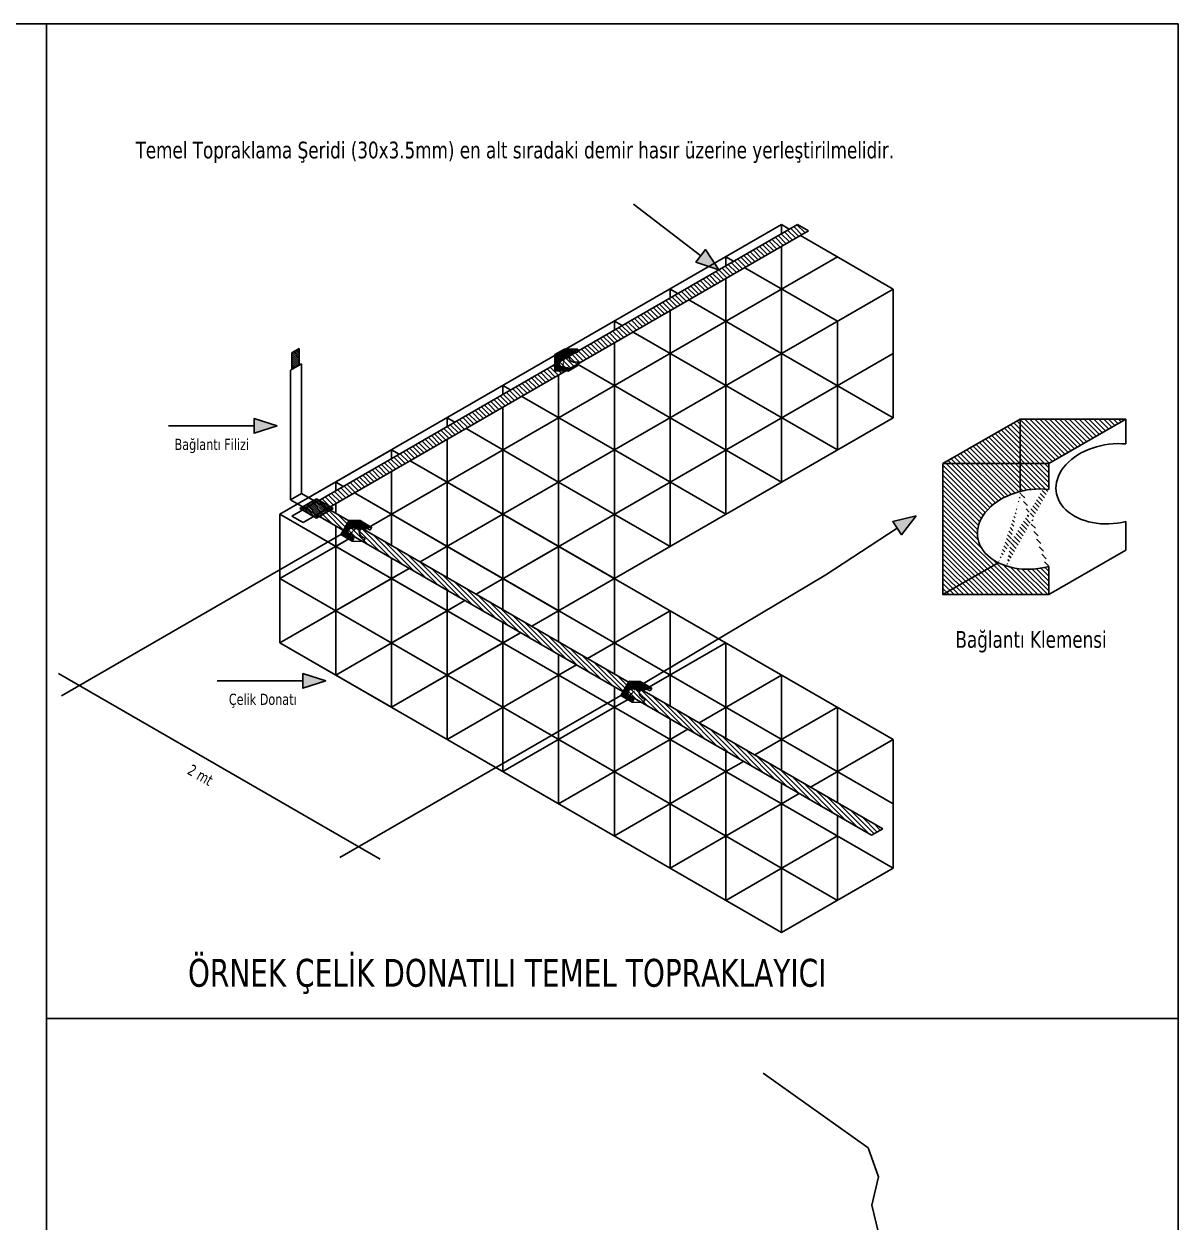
# Model space of a CAD drawing. Header units: millimetres. Extents: x -1928 to 11205, y 969 to 2843.
# Drawn here: x -1526.8 to -1105, y 2084.5 to 2522.5 of the extents above; entities that cross this region are included whole.
import ezdxf

# ---------------------------------------------------------------- set-up
doc = ezdxf.new("R2010")
doc.units = ezdxf.units.MM
doc.linetypes.add('SOLID_LINE', pattern=[0])
for name, color, linetype in [('AYD', 10, 'Continuous'), ('CEVRE', 9, 'Continuous'), ('MIMARI', 2, 'SOLID_LINE'), ('OYAZI', 3, 'Continuous'), ('YAZI', 7, 'Continuous')]:
    doc.layers.add(name, color=color, linetype=linetype)
doc.styles.add('ROMANS', font='tahoma.ttf')
pattern_1 = [(135, (496.1774, 19121.77047), (-0.360125004, -0.360125004), [])]
pattern_2 = [(135, (496.1774, 19121.7705), (-0.90031251, -0.90031251), [])]

# ---------------------------------------------------------------- blocks, each defined once
blk = doc.blocks.new('OK1')
at = {"layer": 'AYD', "color": 4}
blk.add_line((0.1638, 0), (0.7734, 0), dxfattribs=at)
at = {"layer": 'AYD', "color": 1}
blk.add_lwpolyline([(0, 0), (0.1638, -0.0568), (0.1638, 0.0568)], close=True, dxfattribs=at)
blk.add_solid([(0, 0), (0.1638, -0.0568), (0.1638, 0.0568)], dxfattribs=at)

msp = doc.modelspace()

# ---------------------------------------------------------------- hatches: boundary and pattern name
at = {"layer": 'AYD', "linetype": 'Continuous'}
h = msp.add_hatch(dxfattribs=at)
h.set_pattern_fill('ANSI31', color=256, scale=10.185873, angle=90, style=0)
h.set_pattern_definition(pattern_2)
h.paths.add_polyline_path([(-1418.89, 2348.32), (-1414.82, 2345.97), (-1240.1, 2446.84), (-1244.18, 2449.19)])
h = msp.add_hatch(dxfattribs=at)
h.set_pattern_fill('ANSI31', color=256, scale=4.074349, angle=90, style=0)
h.set_pattern_definition(pattern_1)
h.paths.add_polyline_path([(-1426.21, 2403.89), (-1428.93, 2402.32), (-1428.93, 2396.17), (-1426.21, 2397.74)])
h = msp.add_hatch(dxfattribs=at)
h.set_pattern_fill('ANSI31', color=256, scale=1.273234, angle=202.8469, style=0)
h.set_pattern_definition([(134.743964, (-1118.65682, 4496.59204), (-0.113040838, -0.112035042), [])])
h.paths.add_polyline_path([(-1329.25, 2403.63), (-1329.26, 2401.6), (-1327.93, 2401.59), (-1324.41, 2403.61)])
h.paths.add_polyline_path([(-1329.26, 2401.6), (-1329.25, 2403.63), (-1332.77, 2401.61)])
edge = h.paths.add_edge_path()
edge.add_line((-1332.77, 2401.61), (-1332.8, 2395.63))
edge.add_line((-1332.8, 2395.63), (-1330.27, 2397.07))
edge.add_ellipse((-1328.63, 2398.6), major_axis=(2.58, 0.37), ratio=0.696719, start_angle=98.4414, end_angle=224.8552, ccw=False)
edge.add_line((-1329.26, 2400.32), (-1329.26, 2401.6))
edge.add_line((-1329.26, 2401.6), (-1332.77, 2401.61))
edge = h.paths.add_edge_path()
edge.add_line((-1327.96, 2395.6), (-1327.95, 2396.89))
edge.add_ellipse((-1328.63, 2398.6), major_axis=(2.58, 0.37), ratio=0.696719, start_angle=224.8552, end_angle=279.3285, ccw=False)
edge.add_line((-1330.27, 2397.07), (-1332.8, 2395.63))
edge.add_line((-1332.8, 2395.63), (-1327.96, 2395.6))
edge = h.paths.add_edge_path()
edge.add_ellipse((-1328.63, 2398.6), major_axis=(2.58, 0.37), ratio=0.696719, start_angle=68.8335, end_angle=98.4414, ccw=False)
edge.add_line((-1327.94, 2400.41), (-1327.93, 2401.59))
edge.add_line((-1327.93, 2401.59), (-1329.26, 2401.6))
edge.add_line((-1329.26, 2401.6), (-1329.26, 2400.32))
h = msp.add_hatch(dxfattribs=at)
h.set_pattern_fill('ANSI31', color=256, scale=10.185873, angle=90, style=0)
h.set_pattern_definition([(135, (447.0953, 19129.0929), (-0.90031251, -0.90031251), [])])
h.paths.add_polyline_path([(-1162.79, 2378.02), (-1162.79, 2361.77), (-1152.21, 2361.77), (-1124.07, 2378.02)])
h.paths.add_polyline_path([(-1162.79, 2361.77), (-1162.79, 2378.02), (-1190.94, 2361.77)])
edge = h.paths.add_edge_path(flags=17)
edge.add_line((-1190.94, 2361.77), (-1190.94, 2313.88))
edge.add_line((-1190.94, 2313.88), (-1170.75, 2325.53))
edge.add_ellipse((-1157.66, 2337.83), major_axis=(20.6, 3.07), ratio=0.696719, start_angle=98.4414, end_angle=224.8552, ccw=False)
edge.add_line((-1162.79, 2351.57), (-1162.79, 2361.77))
edge.add_line((-1162.79, 2361.77), (-1190.94, 2361.77))
edge = h.paths.add_edge_path()
edge.add_line((-1152.21, 2361.77), (-1190.94, 2361.77))
edge.add_line((-1190.94, 2361.77), (-1190.94, 2313.88))
edge.add_line((-1190.94, 2313.88), (-1170.75, 2325.53))
edge.add_ellipse((-1157.66, 2337.83), major_axis=(20.6, 3.07), ratio=0.696719, start_angle=68.8335, end_angle=224.8552, ccw=False)
edge.add_line((-1152.21, 2352.32), (-1152.21, 2361.77))
edge = h.paths.add_edge_path()
edge.add_ellipse((-1157.66, 2337.83), major_axis=(20.6, 3.07), ratio=0.696719, start_angle=98.4414, end_angle=279.3285, ccw=False)
edge.add_line((-1162.79, 2351.57), (-1162.79, 2361.77))
edge.add_line((-1162.79, 2361.77), (-1190.94, 2361.77))
edge.add_line((-1190.94, 2361.77), (-1190.94, 2313.88))
edge.add_line((-1190.94, 2313.88), (-1152.21, 2313.88))
edge.add_line((-1152.21, 2313.88), (-1152.21, 2324.16))
h = msp.add_hatch(dxfattribs=at)
h.set_pattern_fill('ANSI31', color=256, scale=4.074349, angle=90, style=0)
h.set_pattern_definition(pattern_1)
h.paths.add_polyline_path([(-1420.93, 2342.44), (-1419.91, 2343.03), (-1423.98, 2345.38), (-1425, 2344.79)])
h.paths.add_polyline_path([(-1425, 2345.97), (-1426.02, 2345.38), (-1425, 2344.79), (-1423.98, 2345.38)])
h.paths.add_polyline_path([(-1425, 2345.97), (-1423.98, 2345.38), (-1419.91, 2347.73), (-1420.93, 2348.32)])
h.paths.add_polyline_path([(-1418.89, 2348.32), (-1419.91, 2348.91), (-1420.93, 2348.32), (-1419.91, 2347.73)])
h.paths.add_polyline_path([(-1418.89, 2348.32), (-1419.91, 2347.73), (-1415.84, 2345.38), (-1414.82, 2345.97)])
h.paths.add_polyline_path([(-1419.91, 2347.73), (-1423.98, 2345.38), (-1419.91, 2343.03), (-1415.84, 2345.38)])
h.paths.add_polyline_path([(-1414.82, 2344.79), (-1415.84, 2345.38), (-1419.91, 2343.03), (-1418.89, 2342.44)])
h.paths.add_polyline_path([(-1414.82, 2344.79), (-1413.8, 2345.38), (-1414.82, 2345.97), (-1415.84, 2345.38)])
h.paths.add_polyline_path([(-1419.91, 2343.03), (-1420.93, 2342.44), (-1419.91, 2341.85), (-1418.89, 2342.44)])
h = msp.add_hatch(dxfattribs=at)
h.set_pattern_fill('ANSI31', color=256, scale=10.185873, angle=90, style=0)
h.set_pattern_definition(pattern_2)
h.paths.add_polyline_path([(-1414.82, 2344.79), (-1418.89, 2342.44), (-1217.07, 2225.92), (-1212.99, 2228.27)])
h = msp.add_hatch(dxfattribs=at)
h.set_pattern_fill('ANSI31', color=256, scale=1.273234, angle=59.0541, style=0)
h.set_pattern_definition([(104.054098, (-154.59963, 4033.28585), (-0.154390285, -0.038648694), [])])
h.paths.add_polyline_path([(-1403.93, 2340.94), (-1404.97, 2339.2), (-1403.84, 2338.52), (-1399.77, 2338.45)])
h.paths.add_polyline_path([(-1404.97, 2339.2), (-1403.93, 2340.94), (-1407.99, 2341.01)])
edge = h.paths.add_edge_path()
edge.add_line((-1407.99, 2341.01), (-1411.07, 2335.87))
edge.add_line((-1411.07, 2335.87), (-1408.15, 2335.83))
edge.add_ellipse((-1405.96, 2336.3), major_axis=(2.41, -1), ratio=0.696719, start_angle=98.4414, end_angle=224.8552, ccw=False)
edge.add_line((-1405.63, 2338.11), (-1404.97, 2339.2))
edge.add_line((-1404.97, 2339.2), (-1407.99, 2341.01))
edge = h.paths.add_edge_path()
edge.add_line((-1406.91, 2333.38), (-1406.25, 2334.49))
edge.add_ellipse((-1405.96, 2336.3), major_axis=(2.41, -1), ratio=0.696719, start_angle=224.8552, end_angle=279.3285, ccw=False)
edge.add_line((-1408.15, 2335.83), (-1411.07, 2335.87))
edge.add_line((-1411.07, 2335.87), (-1406.91, 2333.38))
edge = h.paths.add_edge_path()
edge.add_ellipse((-1405.96, 2336.3), major_axis=(2.41, -1), ratio=0.696719, start_angle=68.8335, end_angle=98.4414, ccw=False)
edge.add_line((-1404.44, 2337.51), (-1403.84, 2338.52))
edge.add_line((-1403.84, 2338.52), (-1404.97, 2339.2))
edge.add_line((-1404.97, 2339.2), (-1405.63, 2338.11))
h = msp.add_hatch(dxfattribs=at)
h.set_pattern_fill('ANSI31', color=256, scale=1.273234, angle=59.0541, style=0)
h.set_pattern_definition([(104.054098, (-52.25071, 3974.46953), (-0.154390285, -0.038648694), [])])
h.paths.add_polyline_path([(-1301.58, 2282.12), (-1302.62, 2280.38), (-1301.49, 2279.7), (-1297.42, 2279.63)])
h.paths.add_polyline_path([(-1302.62, 2280.38), (-1301.58, 2282.12), (-1305.64, 2282.19)])
edge = h.paths.add_edge_path()
edge.add_line((-1305.64, 2282.19), (-1308.72, 2277.06))
edge.add_line((-1308.72, 2277.06), (-1305.8, 2277.01))
edge.add_ellipse((-1303.61, 2277.49), major_axis=(2.41, -1), ratio=0.696719, start_angle=98.4414, end_angle=224.8552, ccw=False)
edge.add_line((-1303.28, 2279.29), (-1302.62, 2280.38))
edge.add_line((-1302.62, 2280.38), (-1305.64, 2282.19))
edge = h.paths.add_edge_path()
edge.add_line((-1304.56, 2274.57), (-1303.9, 2275.67))
edge.add_ellipse((-1303.61, 2277.49), major_axis=(2.41, -1), ratio=0.696719, start_angle=224.8552, end_angle=279.3285, ccw=False)
edge.add_line((-1305.8, 2277.01), (-1308.72, 2277.06))
edge.add_line((-1308.72, 2277.06), (-1304.56, 2274.57))
edge = h.paths.add_edge_path()
edge.add_ellipse((-1303.61, 2277.49), major_axis=(2.41, -1), ratio=0.696719, start_angle=68.8335, end_angle=98.4414, ccw=False)
edge.add_line((-1302.09, 2278.69), (-1301.49, 2279.7))
edge.add_line((-1301.49, 2279.7), (-1302.62, 2280.38))
edge.add_line((-1302.62, 2280.38), (-1303.28, 2279.29))

# ---------------------------------------------------------------- linework, layer by layer
for p, q in [((-1249.93, 2449.12), (-1433.28, 2343.26)), ((-1244.18, 2449.19), (-1428.89, 2342.54)), ((-1249.93, 2449.12), (-1249.93, 2445.87)), ((-1247.12, 2447.49), (-1249.93, 2449.12)), ((-1240.1, 2446.84), (-1244.18, 2449.19)), ((-1240.1, 2446.84), (-1424.82, 2340.19)), ((-1209.19, 2425.59), (-1243.04, 2445.14)), ((-1249.93, 2441.16), (-1249.93, 2402.07)), ((-1229.56, 2437.35), (-1402.35, 2337.59)), ((-1270.3, 2437.35), (-1270.3, 2434.11)), ((-1267.49, 2435.73), (-1270.3, 2437.35)), ((-1229.56, 2413.83), (-1263.42, 2433.38)), ((-1270.3, 2429.4), (-1270.3, 2390.31)), ((-1209.19, 2425.59), (-1381.98, 2325.83)), ((-1290.68, 2425.59), (-1290.68, 2422.34)), ((-1287.86, 2423.97), (-1290.68, 2425.59)), ((-1209.19, 2425.59), (-1209.19, 2378.55)), ((-1290.68, 2417.64), (-1290.68, 2378.55)), ((-1249.93, 2402.07), (-1283.79, 2421.62)), ((-1311.05, 2413.83), (-1311.05, 2410.58)), ((-1308.23, 2412.21), (-1311.05, 2413.83)), ((-1229.56, 2413.83), (-1229.56, 2366.78)), ((-1270.3, 2390.31), (-1304.16, 2409.85)), ((-1311.05, 2405.88), (-1311.05, 2366.78)), ((-1426.21, 2403.89), (-1428.93, 2402.32)), ((-1428.93, 2396.17), (-1428.93, 2402.32)), ((-1426.21, 2397.74), (-1426.21, 2403.89)), ((-1209.19, 2402.07), (-1361.61, 2314.07)), ((-1332.77, 2401.61), (-1329.25, 2403.63)), ((-1331.42, 2402.07), (-1331.42, 2398.82)), ((-1328.61, 2400.45), (-1331.42, 2402.07)), ((-1329.25, 2403.63), (-1329.26, 2400.32)), ((-1329.25, 2403.63), (-1324.41, 2403.61)), ((-1327.93, 2401.59), (-1324.41, 2403.61)), ((-1324.41, 2403.61), (-1324.41, 2402.47)), ((-1249.93, 2402.07), (-1249.93, 2355.02)), ((-1209.19, 2378.55), (-1249.93, 2402.07)), ((-1429.42, 2395.89), (-1425.35, 2398.24)), ((-1429.42, 2395.89), (-1429.42, 2348.52)), ((-1425.35, 2398.24), (-1425.35, 2350.87)), ((-1332.8, 2395.63), (-1330.27, 2397.07)), ((-1327.96, 2395.6), (-1324.43, 2397.62)), ((-1290.68, 2378.55), (-1324.53, 2398.09)), ((-1324.43, 2398.93), (-1324.43, 2397.62)), ((-1331.42, 2394.12), (-1331.42, 2355.02)), ((-1351.79, 2390.31), (-1351.79, 2387.06)), ((-1348.98, 2388.68), (-1351.79, 2390.31)), ((-1270.3, 2390.31), (-1270.3, 2343.26)), ((-1229.56, 2366.78), (-1270.3, 2390.31)), ((-1311.05, 2366.78), (-1344.9, 2386.33)), ((-1372.16, 2378.55), (-1372.16, 2375.3)), ((-1369.35, 2376.92), (-1372.16, 2378.55)), ((-1351.79, 2382.35), (-1351.79, 2343.26)), ((-1209.19, 2378.55), (-1341.24, 2302.31)), ((-1290.68, 2378.55), (-1290.68, 2331.5)), ((-1249.93, 2355.02), (-1290.68, 2378.55)), ((-1331.42, 2355.02), (-1365.27, 2374.57)), ((-1190.94, 2361.77), (-1162.79, 2378.02)), ((-1162.79, 2378.02), (-1124.07, 2378.02)), ((-1162.79, 2378.02), (-1162.79, 2351.57)), ((-1152.21, 2361.77), (-1124.07, 2378.02)), ((-1124.07, 2378.02), (-1124.07, 2368.95)), ((-1372.16, 2370.59), (-1372.16, 2331.5)), ((-1433.28, 2343.26), (-1392.53, 2366.78)), ((-1392.53, 2366.78), (-1392.53, 2363.54)), ((-1392.53, 2366.78), (-1389.72, 2365.16)), ((-1392.53, 2366.78), (-1392.53, 2363.54)), ((-1389.72, 2365.16), (-1392.53, 2366.78)), ((-1311.05, 2366.78), (-1311.05, 2319.74)), ((-1270.3, 2343.26), (-1311.05, 2366.78)), ((-1351.79, 2343.26), (-1385.65, 2362.81)), ((-1385.65, 2362.81), (-1209.19, 2260.93)), ((-1392.53, 2358.83), (-1392.53, 2331.93)), ((-1392.53, 2358.83), (-1392.53, 2331.93)), ((-1412.91, 2355.02), (-1412.91, 2351.77)), ((-1412.91, 2355.02), (-1410.09, 2353.4)), ((-1410.09, 2353.4), (-1412.91, 2355.02)), ((-1402.35, 2337.59), (-1372.16, 2355.02)), ((-1372.16, 2355.02), (-1372.16, 2320.16)), ((-1331.42, 2355.02), (-1331.42, 2307.98)), ((-1290.68, 2331.5), (-1331.42, 2355.02)), ((-1425.35, 2350.87), (-1429.42, 2348.52)), ((-1429.42, 2348.52), (-1217.07, 2225.92)), ((-1419.91, 2348.91), (-1426.02, 2345.38)), ((-1425.35, 2350.87), (-1212.99, 2228.27)), ((-1419.91, 2348.91), (-1413.8, 2345.38)), ((-1372.16, 2331.5), (-1406.02, 2351.05)), ((-1406.02, 2351.05), (-1209.19, 2237.41)), ((-1433.28, 2343.26), (-1433.28, 2296.21)), ((-1392.53, 2319.74), (-1433.28, 2343.26)), ((-1433.28, 2343.26), (-1209.19, 2213.88)), ((-1433.28, 2343.26), (-1433.28, 2296.21)), ((-1426.02, 2345.38), (-1419.91, 2341.85)), ((-1413.8, 2345.38), (-1419.91, 2341.85)), ((-1412.91, 2347.07), (-1412.91, 2343.69)), ((-1381.98, 2325.83), (-1351.79, 2343.26)), ((-1351.79, 2343.26), (-1351.79, 2308.4)), ((-1311.05, 2319.74), (-1351.79, 2343.26)), ((-1351.79, 2343.26), (-1351.79, 2308.4)), ((-1428.89, 2342.54), (-1424.82, 2340.19)), ((-1412.91, 2338.98), (-1412.91, 2307.98)), ((-1407.99, 2341.01), (-1403.93, 2340.94)), ((-1403.93, 2340.94), (-1405.63, 2338.11)), ((-1403.93, 2340.94), (-1399.77, 2338.45)), ((-1124.07, 2340.59), (-1124.07, 2330.13)), ((-1411.07, 2335.87), (-1513.18, 2276.92)), ((-1406.43, 2335.24), (-1433.28, 2319.74)), ((-1412.91, 2331.5), (-1406.43, 2335.24)), ((-1411.07, 2335.87), (-1408.15, 2335.83)), ((-1403.84, 2338.52), (-1399.77, 2338.45)), ((-1402.18, 2334.44), (-1402.85, 2333.32)), ((-1399.77, 2338.45), (-1400.36, 2337.48)), ((-1412.91, 2331.5), (-1412.91, 2284.45)), ((-1412.91, 2331.5), (-1412.91, 2284.45)), ((-1406.91, 2333.38), (-1402.85, 2333.32)), ((-1372.16, 2331.5), (-1372.16, 2320.16)), ((-1331.42, 2307.98), (-1372.16, 2331.5)), ((-1361.61, 2314.07), (-1331.42, 2331.5)), ((-1331.42, 2331.5), (-1331.42, 2296.64)), ((-1152.21, 2313.88), (-1124.07, 2330.13)), ((-1392.53, 2327.22), (-1392.53, 2319.74)), ((-1392.53, 2327.22), (-1392.53, 2319.74)), ((-1190.94, 2313.88), (-1170.75, 2325.53)), ((-1386.05, 2323.48), (-1433.28, 2296.21)), ((-1392.53, 2319.74), (-1386.05, 2323.48)), ((-1300.42, 2281.43), (-1233.72, 2321.14)), ((-1433.28, 2319.74), (-1229.56, 2202.12)), ((-1433.28, 2296.21), (-1392.53, 2319.74)), ((-1351.79, 2296.21), (-1392.53, 2319.74)), ((-1392.53, 2319.74), (-1392.53, 2272.69)), ((-1392.53, 2319.74), (-1392.53, 2272.69)), ((-1341.24, 2302.31), (-1311.05, 2319.74)), ((-1311.05, 2319.74), (-1311.05, 2284.88)), ((-1372.16, 2315.46), (-1372.16, 2284.45)), ((-1372.16, 2315.46), (-1372.16, 2307.98)), ((-1365.68, 2311.72), (-1412.91, 2284.45)), ((-1372.16, 2284.45), (-1412.91, 2307.98)), ((-1412.91, 2284.45), (-1372.16, 2307.98)), ((-1372.16, 2307.98), (-1365.68, 2311.72)), ((-1372.16, 2307.98), (-1372.16, 2260.93)), ((-1320.86, 2290.55), (-1290.68, 2307.98)), ((-1290.68, 2307.98), (-1290.68, 2273.12)), ((-1351.79, 2303.7), (-1351.79, 2296.21)), ((-1351.79, 2303.7), (-1351.79, 2296.21)), ((-1345.31, 2299.96), (-1392.53, 2272.69)), ((-1351.79, 2296.21), (-1345.31, 2299.96)), ((-1392.53, 2272.69), (-1433.28, 2296.21)), ((-1433.28, 2296.21), (-1249.93, 2190.36)), ((-1392.53, 2272.69), (-1351.79, 2296.21)), ((-1351.79, 2296.21), (-1351.79, 2249.17)), ((-1300.49, 2278.79), (-1270.3, 2296.21)), ((-1270.3, 2296.21), (-1270.3, 2261.36)), ((-1331.42, 2291.94), (-1331.42, 2284.45)), ((-1331.42, 2284.45), (-1324.94, 2288.19)), ((-1514.26, 2285.07), (-1396.63, 2217.16)), ((-1372.16, 2260.93), (-1331.42, 2284.45)), ((-1331.42, 2284.45), (-1331.42, 2237.41)), ((-1305.64, 2282.19), (-1301.58, 2282.12)), ((-1301.58, 2282.12), (-1303.28, 2279.29)), ((-1301.58, 2282.12), (-1297.42, 2279.63)), ((-1280.12, 2267.02), (-1249.93, 2284.45)), ((-1249.93, 2284.45), (-1249.93, 2249.59)), ((-1311.05, 2280.17), (-1311.05, 2272.69)), ((-1301.49, 2279.7), (-1297.42, 2279.63)), ((-1297.42, 2279.63), (-1298.01, 2278.66)), ((-1308.72, 2277.06), (-1411.4, 2217.78)), ((-1311.05, 2272.69), (-1304.57, 2276.43)), ((-1308.72, 2277.06), (-1305.8, 2277.01)), ((-1304.56, 2274.57), (-1300.5, 2274.5)), ((-1299.83, 2275.62), (-1300.5, 2274.5)), ((-1351.79, 2249.17), (-1311.05, 2272.69)), ((-1311.05, 2272.69), (-1311.05, 2225.65)), ((-1259.75, 2255.26), (-1229.56, 2272.69)), ((-1229.56, 2272.69), (-1229.56, 2237.83)), ((-1290.68, 2268.41), (-1290.68, 2260.93)), ((-1290.68, 2260.93), (-1284.2, 2264.67)), ((-1331.42, 2237.41), (-1290.68, 2260.93)), ((-1290.68, 2260.93), (-1290.68, 2213.88)), ((-1239.38, 2243.5), (-1209.19, 2260.93)), ((-1209.19, 2260.93), (-1209.19, 2213.88)), ((-1270.3, 2256.65), (-1270.3, 2249.17)), ((-1270.3, 2249.17), (-1263.82, 2252.91)), ((-1311.05, 2225.65), (-1270.3, 2249.17)), ((-1270.3, 2249.17), (-1270.3, 2202.12)), ((-1229.56, 2249.17), (-1229.56, 2237.83)), ((-1249.93, 2244.89), (-1249.93, 2237.41)), ((-1249.93, 2237.41), (-1243.45, 2241.15)), ((-1290.68, 2213.88), (-1249.93, 2237.41)), ((-1249.93, 2237.41), (-1249.93, 2190.36)), ((-1229.56, 2233.13), (-1229.56, 2202.12)), ((-1229.56, 2233.13), (-1229.56, 2225.65)), ((-1270.3, 2202.12), (-1229.56, 2225.65)), ((-1217.07, 2225.92), (-1212.99, 2228.27)), ((-1249.93, 2190.36), (-1209.19, 2213.88))]:
    msp.add_line(p, q, dxfattribs=at)
for points in [[(-1327.95, 2396.89), (-1327.96, 2395.6), (-1332.8, 2395.63), (-1332.77, 2401.61), (-1327.93, 2401.59), (-1327.94, 2400.41)], [(-1152.21, 2324.16), (-1152.21, 2313.88), (-1190.94, 2313.88), (-1190.94, 2361.77), (-1152.21, 2361.77), (-1152.21, 2352.32)], [(-1406.25, 2334.49), (-1406.91, 2333.38), (-1411.07, 2335.87), (-1407.99, 2341.01), (-1403.84, 2338.52), (-1404.44, 2337.51)], [(-1303.9, 2275.67), (-1304.56, 2274.57), (-1308.72, 2277.06), (-1305.64, 2282.19), (-1301.49, 2279.7), (-1302.09, 2278.69)]]:
    msp.add_lwpolyline(points, dxfattribs=at)
for centre, major_axis, start_param, end_param in [((-1328.63, 2398.6), (2.58, 0.37), 1.201372, 4.875202), ((-1325.03, 2400.66), (2.58, 0.37), 1.22921, 4.847364), ((-1128.95, 2354.4), (20.6, 3.07), 1.22921, 4.847364), ((-1157.66, 2337.83), (20.6, 3.07), 1.201372, 4.875202), ((-1405.96, 2336.3), (-2.41, 1), 4.342964, 8.016795), ((-1401.82, 2336.23), (-2.41, 1), 4.370802, 7.988957), ((-1303.61, 2277.49), (-2.41, 1), 4.342964, 8.016795), ((-1299.47, 2277.42), (-2.41, 1), 4.370802, 7.988957)]:
    msp.add_ellipse(centre, major_axis=major_axis, ratio=0.696719, start_param=start_param, end_param=end_param, dxfattribs=at)
at = {"layer": 'CEVRE'}
msp.add_lwpolyline([(-1105.03, 2158.9), (-1518.61, 2158.9), (-1518.61, 2522.48), (-1105.03, 2522.48)], close=True, dxfattribs=at)
at = {"layer": 'MIMARI', "linetype": 'Continuous'}
for p, q in [((-1218.33, 2111.62), (-1256.61, 2138.96)), ((-1214.52, 2101.09), (-1218.33, 2111.62)), ((-1216.91, 2090.73), (-1214.52, 2101.09)), ((-1212.13, 2070.8), (-1216.91, 2090.73))]:
    msp.add_line(p, q, dxfattribs=at)
at = {"layer": 'YAZI'}
for points in [[(-1928.27, 2522.48), (-1518.61, 2522.48), (-1518.61, 2068.35), (-1928.27, 2068.35)], [(-1518.61, 2158.9), (-1105.03, 2158.9), (-1105.03, 1603.77), (-1518.61, 1603.77)]]:
    msp.add_lwpolyline(points, close=True, dxfattribs=at)

# ---------------------------------------------------------------- block references
at = {"layer": 'AYD', "linetype": 'Continuous'}
for p, xscale, yscale, zscale, rotation in [((-1272.88, 2432.62), 50.9293664455888, 50.9293664455888, 50.92936644558734, 142.4240366042806), ((-1200.77, 2342.73), 50.92936644558681, 50.92936644558681, 50.92936644558681, 213.2253712515171)]:
    msp.add_blockref('OK1', p, dxfattribs=dict(at, xscale=xscale, yscale=yscale, zscale=zscale, rotation=rotation))
at = {"layer": 'AYD', "linetype": 'Continuous', "xscale": -51.32548440366116, "yscale": -46.81591777827302, "zscale": 51.32548440365998}
for p in [(-1434.32, 2375.55), (-1416.48, 2282.34)]:
    msp.add_blockref('OK1', p, dxfattribs=at)

# ---------------------------------------------------------------- texts
at = {"layer": 'OYAZI', "style": 'ROMANS', "width": 0.85}
for s, height, p in [('Temel Topraklama Şeridi (30x3.5mm) en alt sıradaki demir hasır üzerine yerleştirilmelidir.', 6.1115, (-1486.06, 2473.34, -458.36)), ('Bağlantı Filizi', 4.0743, (-1471.79, 2366.76, -458.36)), ('Bağlantı Klemensi', 6.1115, (-1186.38, 2294.45, -458.36)), ('Çelik Donatı', 4.0743, (-1451.96, 2273.58, -458.36)), ('ÖRNEK ÇELİK DONATILI TEMEL TOPRAKLAYICI', 10.1859, (-1466.9, 2170.55, -458.36))]:
    msp.add_text(s, height=height, dxfattribs=at).set_placement(p)
msp.add_text('2 mt', height=4.074, rotation=330, dxfattribs=at).set_placement((-1467.5, 2248.56, -458.36))

doc.saveas('drawing.dxf')
